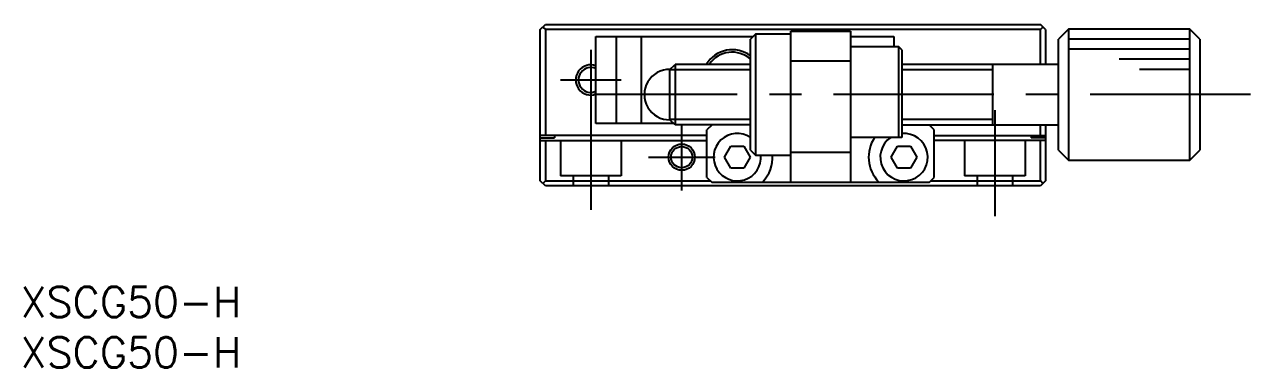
# Model space of a CAD drawing. Extents: x 0 to 271, y -8 to 196.
# Drawn here: x 0.4 to 121.7, y -8 to 26 of the extents above; entities that cross this region are included whole.
import ezdxf

# ---------------------------------------------------------------- set-up
doc = ezdxf.new("R2010")
doc.units = 0
doc.header["$LTSCALE"] = 0.5
doc.linetypes.add('CENTER', pattern=[50.8, 31.75, -6.35, 6.35, -6.35])
doc.linetypes.add('DASHED', pattern=[19.05, 12.7, -6.35])
for name, color, linetype in [('MSM_CENTER', 1, 'CENTER'), ('MSM_CONTINUOUS', 7, 'CONTINUOUS'), ('MSM_DASHED', 4, 'DASHED'), ('MSM_NARROW', 5, 'CONTINUOUS'), ('MSM_PART_NUMBER', 7, 'CONTINUOUS')]:
    doc.layers.add(name, color=color, linetype=linetype)
doc.styles.get("Standard").update_dxf_attribs({"font": 'txt.shx', "height": 3, "bigfont": 'bigfont.shx'})

# ---------------------------------------------------------------- blocks, each defined once
blk = doc.blocks.new('*U2')
at = {"layer": 'MSM_PART_NUMBER'}
blk.add_text('XSCG50-H', height=3, dxfattribs=at).set_placement((0, -3))
blk = doc.blocks.new('*U3')
at = {"layer": 'MSM_PART_NUMBER'}
blk.add_text('XSCG50-H', height=3, dxfattribs=at).set_placement((0, -8))

msp = doc.modelspace()

# ---------------------------------------------------------------- linework, layer by layer
at = {"layer": 'MSM_CENTER'}
for p, q in [((56.444929, 23.500001), (56.444929, 7)), ((53.444928, 20.5), (59.444931, 20.5)), ((121.744929, 19.05), (56.744929, 19.05)), ((96.444929, 17.5), (96.444929, 7)), ((65.444929, 9.55), (65.444929, 16.15)), ((62.144929, 12.85), (68.744929, 12.85))]:
    msp.add_line(p, q, dxfattribs=at)
at = {"layer": 'MSM_CONTINUOUS'}
for p, q in [((51.444929, 25.5), (51.944929, 26)), ((51.444929, 10.5), (51.444929, 25.5)), ((51.694929, 25.75), (51.944929, 25.5)), ((51.944929, 26), (100.944929, 26)), ((51.944929, 25.5), (51.944929, 15)), ((100.944929, 25.5), (51.944929, 25.5)), ((101.444929, 25.5), (100.944929, 26)), ((100.944929, 25.5), (101.194929, 25.75)), ((100.944929, 22.05), (100.944929, 25.5)), ((101.444929, 25.5), (101.444929, 22.05)), ((103.744929, 25.55), (102.744929, 24.55)), ((103.744929, 25.55), (103.744929, 12.55)), ((115.744929, 25.55), (103.744929, 25.55)), ((115.744929, 12.55), (115.744929, 25.55)), ((116.744929, 24.55), (115.744929, 25.55)), ((56.944929, 16.2), (56.944929, 24.8)), ((56.944929, 24.8), (72.494929, 24.8)), ((58.944929, 24.8), (58.944929, 16.2)), ((61.444929, 16.2), (61.444929, 24.8)), ((72.744929, 25.05), (72.244929, 24.55)), ((72.244929, 13.55), (72.244929, 24.55)), ((72.744929, 25.05), (72.744929, 13.05)), ((76.244929, 25.05), (72.744929, 25.05)), ((76.244929, 10.35), (76.244929, 25.35)), ((76.244929, 25.35), (82.144929, 25.35)), ((82.144929, 25.35), (82.144929, 10.35)), ((82.144929, 24.8), (86.444929, 24.8)), ((86.444929, 24.8), (86.444929, 23.8)), ((102.744929, 13.55), (102.744929, 24.55)), ((116.744929, 24.55), (116.744929, 13.55)), ((86.944929, 23.8), (82.144929, 23.8)), ((86.944929, 14.8), (86.944929, 23.8)), ((87.244929, 23.5), (86.944929, 23.8)), ((87.244929, 23.5), (87.244929, 14.8)), ((64.244929, 21.5085), (64.786429, 22.05)), ((64.786429, 22.05), (64.786429, 16.05)), ((72.24493, 22.05), (64.786429, 22.05)), ((82.144929, 22.35), (76.244929, 22.35)), ((102.744929, 22.05), (87.244929, 22.05)), ((96.244929, 16.049995), (96.244929, 22.050005)), ((64.244929, 21.5085), (64.244929, 16.5915)), ((64.636429, 16.2), (56.944929, 16.2)), ((64.786429, 16.05), (64.244929, 16.5915)), ((72.24493, 16.05), (64.786429, 16.05)), ((68.444929, 16.05), (67.944929, 15.55)), ((87.244929, 16.05), (102.744929, 16.05)), ((90.444929, 15.55), (89.944929, 16.05)), ((100.944929, 15), (100.944929, 16.05)), ((101.444929, 16.05), (101.444929, 10.5)), ((67.944929, 15), (51.444929, 15)), ((51.444929, 14.75), (52.844929, 14.75)), ((52.844929, 15), (52.844929, 14.75)), ((67.944929, 10.85), (67.944929, 15.55)), ((87.244929, 14.8), (82.144929, 14.8)), ((90.444929, 10.85), (90.444929, 15.55)), ((90.444929, 15), (101.444929, 15)), ((100.044929, 15), (100.044929, 14.75)), ((101.444929, 14.75), (100.044929, 14.75)), ((51.444929, 14.5), (67.944929, 14.5)), ((51.944929, 14.5), (51.944929, 10.5)), ((69.674759, 12.85), (70.309844, 13.95)), ((70.309844, 13.95), (71.580015, 13.95)), ((71.580015, 13.95), (72.2151, 12.85)), ((72.244929, 13.55), (72.744929, 13.05)), ((76.244929, 13.35), (82.144929, 13.35)), ((86.174759, 12.85), (86.809844, 13.95)), ((86.809844, 13.95), (88.080015, 13.95)), ((88.080015, 13.95), (88.7151, 12.85)), ((101.444929, 14.5), (90.444929, 14.5)), ((100.944929, 10.5), (100.944929, 14.5)), ((102.744929, 13.55), (103.744929, 12.55)), ((115.744929, 12.55), (116.744929, 13.55)), ((70.309844, 11.75), (69.674759, 12.85)), ((72.2151, 12.85), (71.580015, 11.75)), ((72.744929, 13.05), (76.244929, 13.05)), ((86.809844, 11.75), (86.174759, 12.85)), ((88.7151, 12.85), (88.080015, 11.75)), ((103.744929, 12.55), (115.744929, 12.55)), ((71.580015, 11.75), (70.309844, 11.75)), ((88.080015, 11.75), (86.809844, 11.75)), ((51.944929, 10), (51.444929, 10.5)), ((51.944929, 10.5), (51.694929, 10.25)), ((51.944929, 10.5), (68.294929, 10.5)), ((100.944929, 10), (51.944929, 10)), ((67.944929, 10.85), (68.444929, 10.35)), ((89.944929, 10.35), (68.444929, 10.35)), ((73.463085, 10.419179), (73.492457, 10.35)), ((84.897402, 10.35), (84.926774, 10.419179)), ((89.944929, 10.35), (90.444929, 10.85)), ((90.094929, 10.5), (100.944929, 10.5)), ((101.194929, 10.25), (100.944929, 10.5)), ((101.444929, 10.5), (100.944929, 10))]:
    msp.add_line(p, q, dxfattribs=at)
msp.add_circle((65.444929, 12.85), 1.0565, dxfattribs=at)
for centre, radius, start, end in [((70.444929, 20.5), 3, 53.130102, 148.891077), ((70.444929, 20.5), 2.75, 49.114807, 145.6923384), ((56.444929, 20.5), 1.2295, 66.00421868, 293.99578132), ((64.244929, 19.05), 2.5, 89.05661378, 270.94338622), ((70.944929, 12.85), 2.35, 56.413761, 4.88215577), ((87.444929, 12.85), 3.5, 146.141563, 223.989014), ((87.444929, 12.85), 2.35, 123.923112, 94.88213705), ((70.944929, 12.85), 3.5, 316.010986, 3.275829)]:
    msp.add_arc(centre, radius, start, end, dxfattribs=at)
at = {"layer": 'MSM_DASHED'}
for p, q in [((53.444929, 14.5), (53.444929, 11)), ((59.444929, 14.5), (59.444929, 11)), ((93.444929, 14.5), (93.444929, 11)), ((99.444929, 14.5), (99.444929, 11)), ((59.444929, 11), (53.444929, 11)), ((54.694929, 11), (54.694929, 10)), ((58.194929, 11), (58.194929, 10)), ((99.444929, 11), (93.444929, 11)), ((94.694929, 11), (94.694929, 10)), ((98.194929, 11), (98.194929, 10))]:
    msp.add_line(p, q, dxfattribs=at)
at = {"layer": 'MSM_NARROW'}
for p, q in [((115.744929, 24.55), (103.744929, 24.55)), ((115.744929, 23.55), (103.744929, 23.55)), ((115.744929, 22.55), (108.744929, 22.55)), ((72.24493, 21.5085), (64.244929, 21.5085)), ((96.244929, 21.5085), (87.24493, 21.5085)), ((115.744929, 21.55), (110.744929, 21.55)), ((72.24493, 16.5915), (64.244929, 16.5915)), ((96.244929, 16.5915), (87.24493, 16.5915))]:
    msp.add_line(p, q, dxfattribs=at)
msp.add_circle((65.444929, 12.85), 1.3, dxfattribs=at)
msp.add_arc((56.444929, 20.5), 1.5, 70.52877937, 289.47122063, dxfattribs=at)

# ---------------------------------------------------------------- block references
at = {"layer": 'MSM_CONTINUOUS'}
for name in ['*U2', '*U3']:
    msp.add_blockref(name, (0, 0), dxfattribs=at)

doc.saveas('drawing.dxf')
